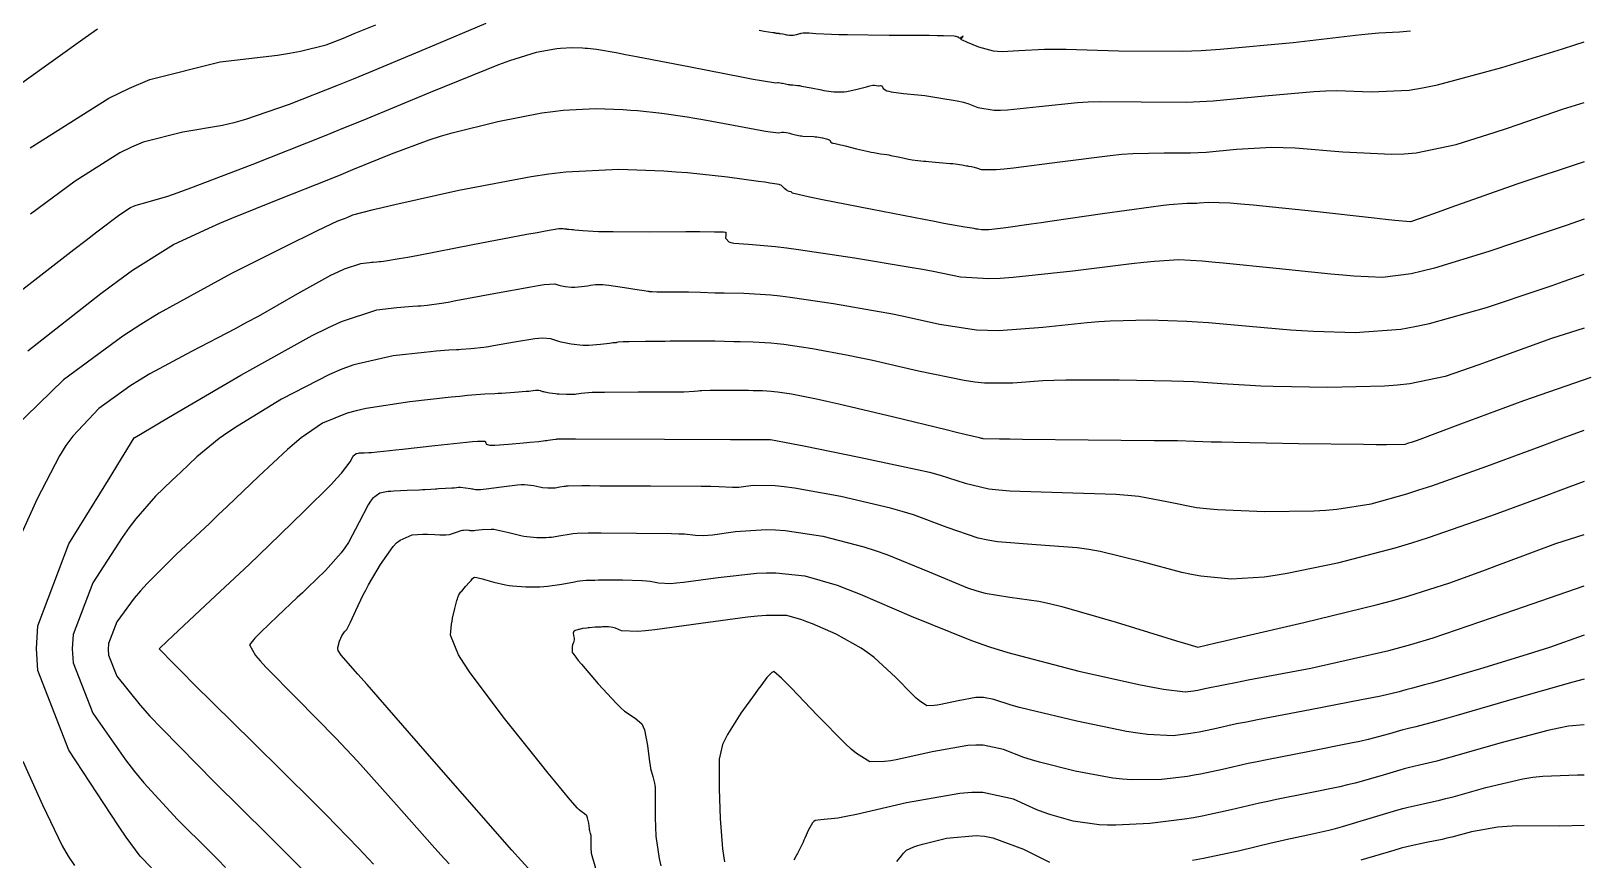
# Model space of a CAD drawing. Header units: metres. Extents: x 837476 to 838477, y 1189012 to 1191014.
# Drawn here: x 838330.3 to 838477.1, y 1190220.2 to 1190298.2 of the extents above; entities that cross this region are included whole.
import ezdxf

# ---------------------------------------------------------------- set-up
doc = ezdxf.new("R2010")
doc.units = ezdxf.units.M
doc.header["$LTSCALE"] = 0.3
doc.layers.add('COTAS 10', color=1, linetype='Continuous')
doc.layers.add('COTAS INT', color=252, linetype='Continuous')

msp = doc.modelspace()

# ---------------------------------------------------------------- linework, layer by layer
at = {"layer": 'COTAS 10'}
for points in [[(838336.56, 1190298.424), (838335.403, 1190297.589), (838329.428, 1190293.339)], [(838476.514, 1190285.943), (838470.172, 1190283.819), (838463.955, 1190281.622), (838462.758, 1190281.199), (838461.787, 1190280.857), (838460.172, 1190280.29), (838458.702, 1190280.411), (838457.823, 1190280.501), (838456.739, 1190280.616), (838451.12, 1190281.239), (838445.355, 1190281.849), (838444.18, 1190281.956), (838443.187, 1190282.036), (838441.12, 1190282.105), (838440.277, 1190282.026), (838440.055, 1190282.013), (838439.839, 1190282.005), (838439.102, 1190282.008), (838437.458, 1190281.876), (838436.671, 1190281.782), (838435.74, 1190281.662), (838431.177, 1190281.024), (838426.434, 1190280.338), (838425.389, 1190280.188), (838424.46, 1190280.057), (838422.075, 1190279.73), (838420.735, 1190279.568), (838420.465, 1190279.541), (838420.238, 1190279.521), (838419.783, 1190279.513), (838419.438, 1190279.579), (838419.281, 1190279.606), (838419.097, 1190279.638), (838418.211, 1190279.783), (838416.226, 1190280.139), (838415.35, 1190280.304), (838414.332, 1190280.497), (838409.475, 1190281.432), (838404.809, 1190282.353), (838403.911, 1190282.538), (838403.184, 1190282.691), (838401.985, 1190282.992), (838401.888, 1190283.076), (838401.856, 1190283.094), (838401.822, 1190283.108), (838401.683, 1190283.139), (838401.523, 1190283.192), (838401.476, 1190283.22), (838401.428, 1190283.255), (838401.245, 1190283.427), (838401.051, 1190283.61), (838400.995, 1190283.651), (838400.939, 1190283.687), (838400.731, 1190283.783), (838399.854, 1190283.931), (838399.375, 1190284.001), (838398.795, 1190284.082), (838395.85, 1190284.479), (838392.085, 1190284.88), (838390.988, 1190284.964), (838389.867, 1190285.036), (838385.62, 1190285.198), (838380.634, 1190284.947), (838379.047, 1190284.758), (838377.37, 1190284.518), (838370.568, 1190283.221), (838364.54, 1190281.871), (838363.352, 1190281.597), (838362.372, 1190281.367), (838360.568, 1190280.898), (838360.081, 1190280.697), (838359.931, 1190280.637), (838359.775, 1190280.574), (838359.158, 1190280.33), (838357.223, 1190279.419), (838356.236, 1190278.936), (838355.054, 1190278.353), (838349.158, 1190275.415), (838342.369, 1190271.697), (838340.626, 1190270.622), (838338.94, 1190269.528), (838333.344, 1190265.415), (838328.64, 1190260.811)], [(838362.538, 1190219.81), (838361.137, 1190221.309), (838359.066, 1190223.466), (838358.075, 1190224.463), (838356.903, 1190225.634), (838351.164, 1190231.309), (838345.606, 1190236.798), (838344.549, 1190237.852), (838343.7, 1190238.703), (838342.373, 1190240.097), (838343.134, 1190240.839), (838343.601, 1190241.279), (838344.179, 1190241.822), (838347.193, 1190244.631), (838350.818, 1190248.028), (838351.781, 1190248.941), (838352.727, 1190249.843), (838355.994, 1190253.002), (838358.58, 1190255.594), (838359.096, 1190256.138), (838359.524, 1190256.607), (838360.349, 1190257.677), (838360.592, 1190258.152), (838360.654, 1190258.247), (838360.713, 1190258.325), (838360.91, 1190258.474), (838361.136, 1190258.511), (838361.213, 1190258.52), (838361.297, 1190258.527), (838361.656, 1190258.545), (838362.091, 1190258.564), (838362.223, 1190258.572), (838362.36, 1190258.581), (838362.898, 1190258.623), (838364.078, 1190258.745), (838364.619, 1190258.805), (838365.255, 1190258.875), (838368.326, 1190259.224), (838371.289, 1190259.543), (838371.856, 1190259.595), (838372.314, 1190259.631), (838373.051, 1190259.633), (838373.078, 1190259.526), (838373.088, 1190259.495), (838373.1, 1190259.462), (838373.149, 1190259.337), (838373.505, 1190259.258), (838373.709, 1190259.255), (838373.959, 1190259.261), (838375.245, 1190259.347), (838376.648, 1190259.473), (838376.971, 1190259.503), (838377.267, 1190259.531), (838378.1, 1190259.614), (838378.696, 1190259.681), (838378.842, 1190259.699), (838378.98, 1190259.717), (838379.411, 1190259.778), (838379.718, 1190259.824), (838379.778, 1190259.833), (838379.828, 1190259.839), (838379.919, 1190259.846), (838379.938, 1190259.841), (838379.948, 1190259.839), (838379.964, 1190259.838), (838379.988, 1190259.838), (838380.003, 1190259.841), (838380.017, 1190259.843), (838380.02, 1190259.844), (838380.022, 1190259.844), (838380.03, 1190259.845), (838381.55, 1190259.84), (838389.926, 1190259.812), (838396.157, 1190259.791), (838397.346, 1190259.787), (838398.303, 1190259.783), (838399.826, 1190259.775), (838399.845, 1190259.774), (838399.854, 1190259.775), (838399.864, 1190259.776), (838399.918, 1190259.784), (838401.234, 1190259.538), (838402.041, 1190259.38), (838403.039, 1190259.182), (838408.244, 1190258.142), (838413.706, 1190256.977), (838414.866, 1190256.7), (838415.874, 1190256.443), (838418.244, 1190255.679), (838420.48, 1190255.16), (838421.404, 1190255.056), (838422.459, 1190254.97), (838427.371, 1190254.806), (838432.417, 1190254.641), (838433.557, 1190254.555), (838434.585, 1190254.451), (838437.371, 1190253.93), (838440.017, 1190253.403), (838440.957, 1190253.296), (838441.987, 1190253.205), (838446.456, 1190253.015), (838451.065, 1190253.076), (838452.184, 1190253.144), (838453.234, 1190253.233), (838456.456, 1190253.737), (838459.814, 1190254.674), (838460.95, 1190255.036), (838462.175, 1190255.443), (838467.344, 1190257.282), (838472.377, 1190259.146), (838473.516, 1190259.568), (838474.546, 1190259.95), (838476.514, 1190260.681)], [(838476.514, 1190237.237), (838475.446, 1190236.947), (838469.928, 1190235.367), (838464.421, 1190233.765), (838463.325, 1190233.453), (838462.414, 1190233.197), (838460.674, 1190232.745), (838459.972, 1190232.592), (838459.716, 1190232.524), (838459.433, 1190232.445), (838458.19, 1190232.07), (838456.171, 1190231.545), (838455.398, 1190231.372), (838454.534, 1190231.188), (838450.643, 1190230.422), (838446.653, 1190229.648), (838445.726, 1190229.459), (838444.877, 1190229.28), (838442.453, 1190228.723), (838440.406, 1190228.281), (838439.794, 1190228.175), (838439.164, 1190228.076), (838436.725, 1190227.776), (838433.916, 1190227.742), (838433.052, 1190227.81), (838432.15, 1190227.912), (838428.583, 1190228.56), (838425.234, 1190229.403), (838424.469, 1190229.627), (838423.776, 1190229.848), (838421.859, 1190230.614), (838419.942, 1190231.03), (838419.249, 1190231.029), (838418.484, 1190230.979), (838415.136, 1190230.38), (838411.915, 1190229.673), (838411.232, 1190229.554), (838410.639, 1190229.468), (838409.251, 1190229.436), (838408.01, 1190230.219), (838407.51, 1190230.647), (838406.943, 1190231.167), (838404.331, 1190233.809), (838401.845, 1190236.413), (838401.357, 1190236.91), (838400.957, 1190237.309), (838400.235, 1190237.939), (838400.042, 1190237.851), (838399.974, 1190237.797), (838399.9, 1190237.731), (838399.582, 1190237.387), (838398.987, 1190236.611), (838398.738, 1190236.272), (838398.453, 1190235.88), (838397.122, 1190234.015), (838395.853, 1190232.004), (838395.607, 1190231.519), (838395.408, 1190231.066), (838395.07, 1190229.69), (838395.064, 1190228.12), (838395.074, 1190227.544), (838395.089, 1190226.907), (838395.183, 1190224.097), (838395.391, 1190221.266), (838395.478, 1190220.616), (838395.577, 1190220.024)]]:
    msp.add_lwpolyline(points, dxfattribs=at)
at = {"layer": 'COTAS INT'}
for points in [[(838330.211, 1190287.234), (838337.618, 1190291.923), (838339.576, 1190292.875), (838341.495, 1190293.678), (838348.094, 1190295.329), (838353.485, 1190295.985), (838354.642, 1190296.16), (838355.653, 1190296.333), (838358.094, 1190296.935), (838359.719, 1190297.582), (838360.215, 1190297.784), (838360.732, 1190297.996), (838362.766, 1190298.84)], [(838373.113, 1190298.947), (838367.843, 1190296.713), (838362.075, 1190294.318), (838360.61, 1190293.719), (838359.203, 1190293.147), (838354.598, 1190291.311), (838350.491, 1190289.904), (838349.397, 1190289.602), (838348.322, 1190289.339), (838344.598, 1190288.707), (838340.849, 1190287.769), (838339.759, 1190287.314), (838338.647, 1190286.772), (838334.44, 1190284.109), (838330.257, 1190280.993)], [(838460.161, 1190298.228), (838459.12, 1190298.141), (838457.167, 1190298.034), (838456.18, 1190297.94), (838454.999, 1190297.817), (838449.12, 1190297.139), (838442.254, 1190296.494), (838440.451, 1190296.392), (838438.69, 1190296.324), (838432.684, 1190296.355), (838427.756, 1190296.508), (838426.675, 1190296.516), (838425.717, 1190296.51), (838423.28, 1190296.367), (838421.71, 1190296.279), (838421.297, 1190296.308), (838420.895, 1190296.36), (838419.524, 1190296.739), (838418.47, 1190297.169), (838418.269, 1190297.253), (838418.106, 1190297.321), (838417.842, 1190297.44), (838417.857, 1190297.483), (838417.87, 1190297.504), (838417.886, 1190297.529), (838417.977, 1190297.651), (838418.037, 1190297.744), (838418.034, 1190297.751), (838418.022, 1190297.75), (838417.911, 1190297.675), (838417.769, 1190297.585), (838417.739, 1190297.574), (838417.712, 1190297.568), (838417.648, 1190297.598), (838417.599, 1190297.656), (838417.581, 1190297.669), (838417.562, 1190297.679), (838417.479, 1190297.705), (838417.381, 1190297.723), (838417.351, 1190297.729), (838417.321, 1190297.736), (838417.206, 1190297.763), (838416.192, 1190297.792), (838415.595, 1190297.8), (838414.862, 1190297.807), (838411.071, 1190297.835), (838407.162, 1190297.872), (838406.354, 1190297.886), (838405.665, 1190297.902), (838404.165, 1190297.974), (838403.546, 1190298.034), (838403.411, 1190298.043), (838403.292, 1190298.049), (838402.997, 1190298.041), (838402.781, 1190298.001), (838402.713, 1190297.987), (838402.641, 1190297.97), (838402.351, 1190297.898), (838402.061, 1190297.837), (838401.99, 1190297.827), (838401.922, 1190297.821), (838401.711, 1190297.823), (838401.502, 1190297.854), (838401.436, 1190297.866), (838401.367, 1190297.878), (838401.086, 1190297.933), (838400.825, 1190297.984), (838400.768, 1190297.994), (838400.717, 1190298.002), (838400.589, 1190298.015), (838400.505, 1190298.02), (838400.483, 1190298.022), (838400.461, 1190298.025), (838400.387, 1190298.04), (838400.321, 1190298.057), (838400.305, 1190298.061), (838400.289, 1190298.064), (838400.239, 1190298.075), (838400.194, 1190298.08), (838400.181, 1190298.08), (838400.168, 1190298.079), (838400.119, 1190298.073), (838399.322, 1190298.214), (838398.837, 1190298.306)], [(838328.668, 1190273.279), (838334.332, 1190277.663), (838335.502, 1190278.566), (838336.5, 1190279.334), (838338.668, 1190280.984), (838339.676, 1190281.622), (838339.942, 1190281.752), (838340.203, 1190281.861), (838341.101, 1190282.086), (838343.16, 1190282.694), (838344.152, 1190283.044), (838345.328, 1190283.474), (838351.101, 1190285.687), (838357.916, 1190288.388), (838359.749, 1190289.126), (838361.558, 1190289.861), (838367.894, 1190292.479), (838373.188, 1190294.634), (838374.341, 1190295.077), (838375.357, 1190295.453), (838377.894, 1190296.253), (838379.413, 1190296.543), (838379.787, 1190296.596), (838380.142, 1190296.639), (838381.255, 1190296.695), (838382.203, 1190296.658), (838382.454, 1190296.642), (838382.699, 1190296.624), (838383.539, 1190296.534), (838385.385, 1190296.213), (838386.264, 1190296.049), (838387.302, 1190295.851), (838392.379, 1190294.864), (838397.332, 1190293.905), (838398.292, 1190293.725), (838399.073, 1190293.582), (838400.409, 1190293.374), (838400.576, 1190293.395), (838400.621, 1190293.397), (838400.666, 1190293.396), (838400.823, 1190293.379), (838400.994, 1190293.343), (838401.048, 1190293.331), (838401.332, 1190293.26), (838401.587, 1190293.209), (838401.661, 1190293.198), (838401.737, 1190293.19), (838402.024, 1190293.174), (838402.467, 1190293.129), (838402.641, 1190293.101), (838402.838, 1190293.068), (838403.736, 1190292.893), (838404.7, 1190292.703), (838404.939, 1190292.66), (838405.166, 1190292.621), (838405.885, 1190292.514), (838406.611, 1190292.505), (838406.843, 1190292.527), (838407.088, 1190292.561), (838408.084, 1190292.773), (838408.965, 1190293.002), (838409.138, 1190293.047), (838409.279, 1190293.083), (838409.534, 1190293.145), (838409.618, 1190293.144), (838409.652, 1190293.14), (838409.692, 1190293.136), (838409.874, 1190293.107), (838410.065, 1190293.085), (838410.109, 1190293.084), (838410.15, 1190293.086), (838410.266, 1190293.112), (838410.36, 1190293.096), (838410.387, 1190293.071), (838410.414, 1190293.038), (838410.512, 1190292.844), (838410.868, 1190292.619), (838411.057, 1190292.567), (838411.285, 1190292.518), (838412.434, 1190292.375), (838413.77, 1190292.244), (838414.115, 1190292.203), (838414.45, 1190292.16), (838415.569, 1190291.985), (838416.504, 1190291.823), (838416.722, 1190291.786), (838416.923, 1190291.754), (838417.5, 1190291.67), (838418.077, 1190291.539), (838418.278, 1190291.478), (838418.497, 1190291.405), (838419.435, 1190291.05), (838420.962, 1190290.806), (838421.552, 1190290.803), (838422.215, 1190290.828), (838425.213, 1190291.151), (838428.799, 1190291.523), (838429.832, 1190291.579), (838430.883, 1190291.615), (838434.823, 1190291.572), (838439.073, 1190291.551), (838440.319, 1190291.599), (838441.595, 1190291.671), (838446.453, 1190292.127), (838451.062, 1190292.557), (838452.18, 1190292.612), (838453.23, 1190292.639), (838456.453, 1190292.507), (838460.03, 1190292.669), (838461.302, 1190292.882), (838462.697, 1190293.168), (838468.755, 1190294.809), (838474.461, 1190296.578), (838475.633, 1190296.945), (838476.514, 1190297.223)], [(838330, 1190268.136), (838336.869, 1190273.546), (838338.431, 1190274.704), (838339.845, 1190275.715), (838343.723, 1190278.136), (838347.03, 1190279.687), (838348.084, 1190280.148), (838349.198, 1190280.624), (838353.723, 1190282.457), (838358.325, 1190284.277), (838359.488, 1190284.744), (838360.604, 1190285.195), (838364.231, 1190286.688), (838367.78, 1190288.001), (838368.846, 1190288.337), (838369.948, 1190288.662), (838374.231, 1190289.737), (838378.391, 1190290.53), (838379.417, 1190290.677), (838380.388, 1190290.793), (838383.438, 1190290.946), (838386.035, 1190290.847), (838386.721, 1190290.803), (838387.392, 1190290.752), (838389.695, 1190290.507), (838392.07, 1190290.154), (838392.786, 1190290.036), (838393.528, 1190289.907), (838396.42, 1190289.367), (838398.937, 1190288.895), (838399.442, 1190288.81), (838399.865, 1190288.745), (838400.699, 1190288.674), (838400.985, 1190288.711), (838401.062, 1190288.714), (838401.138, 1190288.713), (838401.406, 1190288.684), (838401.699, 1190288.622), (838401.791, 1190288.601), (838401.888, 1190288.578), (838402.276, 1190288.481), (838402.712, 1190288.392), (838402.839, 1190288.375), (838402.969, 1190288.36), (838403.977, 1190288.305), (838404.124, 1190288.29), (838404.272, 1190288.271), (838404.821, 1190288.177), (838405.271, 1190288.068), (838405.358, 1190288.04), (838405.428, 1190288.013), (838405.543, 1190287.924), (838405.555, 1190287.851), (838405.56, 1190287.833), (838405.566, 1190287.817), (838405.595, 1190287.768), (838405.68, 1190287.724), (838405.722, 1190287.711), (838405.771, 1190287.697), (838406.015, 1190287.643), (838406.502, 1190287.535), (838406.705, 1190287.487), (838406.938, 1190287.432), (838408.023, 1190287.166), (838409.146, 1190286.902), (838409.403, 1190286.847), (838409.637, 1190286.799), (838410.283, 1190286.695), (838410.858, 1190286.612), (838411.046, 1190286.579), (838411.247, 1190286.541), (838412.077, 1190286.365), (838412.894, 1190286.191), (838413.085, 1190286.155), (838413.262, 1190286.123), (838413.778, 1190286.052), (838414.342, 1190286.003), (838414.55, 1190285.985), (838414.78, 1190285.965), (838415.797, 1190285.88), (838416.829, 1190285.785), (838417.069, 1190285.76), (838417.288, 1190285.734), (838417.914, 1190285.644), (838418.354, 1190285.567), (838418.457, 1190285.55), (838418.551, 1190285.535), (838418.823, 1190285.495), (838419.095, 1190285.434), (838419.189, 1190285.405), (838419.292, 1190285.371), (838419.734, 1190285.203), (838421.172, 1190285.193), (838421.904, 1190285.258), (838422.779, 1190285.352), (838427.146, 1190285.934), (838431.881, 1190286.536), (838432.989, 1190286.642), (838434.01, 1190286.722), (838436.962, 1190286.79), (838439.456, 1190286.778), (838440.187, 1190286.806), (838440.936, 1190286.848), (838443.787, 1190287.116), (838447.124, 1190287.297), (838448.18, 1190287.284), (838449.293, 1190287.244), (838453.787, 1190286.873), (838458.384, 1190286.643), (838459.563, 1190286.692), (838460.7, 1190286.789), (838464.464, 1190287.55), (838468.124, 1190288.717), (838469.195, 1190289.072), (838470.292, 1190289.441), (838474.464, 1190290.885), (838476.514, 1190291.51)], [(838476.514, 1190280.524), (838474.819, 1190279.94), (838473.794, 1190279.593), (838472.65, 1190279.209), (838467.529, 1190277.5), (838462.409, 1190275.93), (838461.265, 1190275.633), (838460.241, 1190275.395), (838457.532, 1190275.032), (838454.823, 1190275.177), (838453.798, 1190275.26), (838452.654, 1190275.361), (838447.532, 1190275.88), (838442.537, 1190276.396), (838441.474, 1190276.495), (838440.549, 1190276.576), (838438.364, 1190276.711), (838436.051, 1190276.555), (838435.046, 1190276.452), (838433.883, 1190276.323), (838428.364, 1190275.64), (838422.76, 1190275.036), (838421.543, 1190274.957), (838420.47, 1190274.915), (838417.806, 1190275.082), (838415.228, 1190275.609), (838414.209, 1190275.793), (838413.059, 1190275.995), (838407.806, 1190276.866), (838402.557, 1190277.659), (838401.408, 1190277.812), (838400.393, 1190277.936), (838397.828, 1190278.144), (838396.467, 1190278.243), (838396.211, 1190278.298), (838396.007, 1190278.366), (838395.704, 1190278.713), (838395.734, 1190279.06), (838395.74, 1190279.127), (838395.743, 1190279.183), (838395.747, 1190279.281), (838395.74, 1190279.294), (838395.737, 1190279.295), (838395.734, 1190279.297), (838395.723, 1190279.295), (838395.709, 1190279.288), (838395.707, 1190279.288), (838395.702, 1190279.286), (838395.692, 1190279.287), (838395.687, 1190279.287), (838395.681, 1190279.288), (838395.652, 1190279.292), (838395.477, 1190279.299), (838395.379, 1190279.301), (838395.259, 1190279.304), (838394.65, 1190279.316), (838393.255, 1190279.326), (838392.641, 1190279.327), (838391.927, 1190279.327), (838388.526, 1190279.321), (838385.098, 1190279.33), (838384.368, 1190279.34), (838383.732, 1190279.352), (838382.23, 1190279.423), (838381.492, 1190279.499), (838381.339, 1190279.515), (838381.209, 1190279.528), (838380.924, 1190279.558), (838380.796, 1190279.572), (838380.765, 1190279.574), (838380.736, 1190279.577), (838380.646, 1190279.584), (838380.561, 1190279.592), (838380.535, 1190279.595), (838380.508, 1190279.599), (838380.403, 1190279.615), (838380.308, 1190279.629), (838380.287, 1190279.631), (838380.269, 1190279.633), (838380.225, 1190279.633), (838380.195, 1190279.628), (838380.186, 1190279.626), (838380.176, 1190279.625), (838380.138, 1190279.619), (838380.098, 1190279.616), (838380.076, 1190279.616), (838380.039, 1190279.62), (838380.007, 1190279.627), (838379.999, 1190279.629), (838379.993, 1190279.63), (838379.974, 1190279.637), (838378.728, 1190279.406), (838377.947, 1190279.257), (838376.977, 1190279.073), (838371.901, 1190278.102), (838366.771, 1190277.125), (838365.767, 1190276.937), (838364.944, 1190276.785), (838363.475, 1190276.531), (838363.204, 1190276.513), (838363.135, 1190276.509), (838363.07, 1190276.505), (838362.858, 1190276.495), (838362.503, 1190276.467), (838362.347, 1190276.451), (838362.166, 1190276.433), (838361.306, 1190276.338), (838359.777, 1190275.83), (838359.175, 1190275.552), (838358.496, 1190275.213), (838355.395, 1190273.49), (838351.668, 1190271.375), (838350.593, 1190270.79), (838349.499, 1190270.204), (838345.395, 1190268.089), (838341.489, 1190265.975), (838340.521, 1190265.39), (838339.602, 1190264.805), (838336.689, 1190262.694), (838334.221, 1190260.107), (838333.582, 1190259.222), (838332.962, 1190258.264), (838330.883, 1190254.194), (838328.915, 1190249.894)], [(838341.624, 1190219.465), (838340.563, 1190220.556), (838339.268, 1190222.354), (838338.608, 1190223.333), (838337.816, 1190224.522), (838333.867, 1190230.556), (838330.945, 1190238.032), (838330.8, 1190240.13), (838330.945, 1190242.24), (838333.867, 1190249.963), (838337.733, 1190256.241), (838338.472, 1190257.441), (838339.067, 1190258.406), (838340.02, 1190259.945), (838340.039, 1190259.964), (838340.044, 1190259.968), (838340.058, 1190259.982), (838341.597, 1190260.889), (838342.563, 1190261.455), (838343.762, 1190262.159), (838350.038, 1190265.84), (838356.75, 1190269.568), (838358.223, 1190270.301), (838359.528, 1190270.904), (838362.852, 1190272.004), (838364.73, 1190272.211), (838365.125, 1190272.252), (838365.465, 1190272.286), (838366.24, 1190272.348), (838366.703, 1190272.37), (838366.846, 1190272.378), (838366.995, 1190272.387), (838367.587, 1190272.426), (838368.935, 1190272.624), (838369.561, 1190272.732), (838370.296, 1190272.863), (838373.862, 1190273.532), (838377.347, 1190274.172), (838378.03, 1190274.285), (838378.592, 1190274.371), (838379.605, 1190274.45), (838379.89, 1190274.349), (838379.992, 1190274.321), (838380.105, 1190274.294), (838380.596, 1190274.195), (838381.166, 1190274.133), (838381.329, 1190274.129), (838381.493, 1190274.13), (838382.104, 1190274.181), (838382.689, 1190274.266), (838382.837, 1190274.288), (838382.978, 1190274.31), (838383.441, 1190274.385), (838384.115, 1190274.387), (838384.391, 1190274.362), (838384.705, 1190274.328), (838386.161, 1190274.113), (838387.539, 1190273.883), (838387.804, 1190273.84), (838388.018, 1190273.804), (838388.371, 1190273.747), (838388.391, 1190273.746), (838388.395, 1190273.745), (838388.399, 1190273.745), (838388.406, 1190273.744), (838388.463, 1190273.739), (838388.498, 1190273.736), (838388.541, 1190273.733), (838388.764, 1190273.716), (838389.196, 1190273.701), (838389.37, 1190273.698), (838389.568, 1190273.696), (838390.481, 1190273.696), (838391.568, 1190273.691), (838391.875, 1190273.686), (838392.186, 1190273.68), (838393.331, 1190273.646), (838394.665, 1190273.607), (838395.094, 1190273.597), (838395.549, 1190273.588), (838397.409, 1190273.561), (838399.935, 1190273.399), (838400.81, 1190273.305), (838401.761, 1190273.19), (838405.83, 1190272.596), (838410.141, 1190271.852), (838411.245, 1190271.642), (838412.31, 1190271.43), (838415.83, 1190270.652), (838419.306, 1190270.128), (838420.343, 1190270.076), (838421.413, 1190270.066), (838425.543, 1190270.365), (838429.718, 1190270.812), (838430.815, 1190270.895), (838431.886, 1190270.959), (838435.543, 1190271.042), (838439.111, 1190270.931), (838440.126, 1190270.874), (838441.153, 1190270.805), (838444.961, 1190270.46), (838448.859, 1190270.112), (838449.942, 1190270.041), (838451.027, 1190269.981), (838454.961, 1190269.857), (838459.259, 1190270.189), (838460.573, 1190270.416), (838461.941, 1190270.703), (838467.329, 1190272.225), (838472.355, 1190273.911), (838473.494, 1190274.299), (838474.524, 1190274.654), (838476.514, 1190275.364)], [(838476.514, 1190270.27), (838473.431, 1190269.311), (838468.767, 1190267.594), (838467.646, 1190267.189), (838466.599, 1190266.815), (838463.431, 1190265.722), (838460.103, 1190265.02), (838458.955, 1190264.893), (838457.709, 1190264.795), (838452.391, 1190264.682), (838447.232, 1190264.785), (838446.086, 1190264.821), (838445.063, 1190264.862), (838442.391, 1190265.04), (838439.769, 1190265.214), (838438.778, 1190265.253), (838437.672, 1190265.286), (838432.722, 1190265.372), (838427.721, 1190265.363), (838426.583, 1190265.338), (838425.553, 1190265.302), (838422.722, 1190265.09), (838420.065, 1190265.095), (838419.144, 1190265.196), (838418.142, 1190265.34), (838413.854, 1190266.222), (838409.392, 1190267.252), (838408.281, 1190267.491), (838407.223, 1190267.709), (838403.854, 1190268.326), (838401.164, 1190268.719), (838400.535, 1190268.795), (838399.957, 1190268.857), (838398.287, 1190268.964), (838397.058, 1190268.982), (838396.757, 1190268.988), (838396.473, 1190268.994), (838395.592, 1190269.02), (838394.663, 1190269.042), (838394.349, 1190269.046), (838394.012, 1190269.048), (838392.588, 1190269.048), (838390.946, 1190269.038), (838390.47, 1190269.035), (838389.985, 1190269.03), (838388.158, 1190269.011), (838386.612, 1190268.986), (838386.303, 1190268.978), (838386.047, 1190268.97), (838385.557, 1190268.937), (838385.428, 1190268.91), (838385.4, 1190268.905), (838385.375, 1190268.902), (838385.314, 1190268.901), (838385.072, 1190268.878), (838384.934, 1190268.86), (838384.765, 1190268.838), (838383.896, 1190268.719), (838382.825, 1190268.635), (838382.527, 1190268.635), (838382.23, 1190268.646), (838381.152, 1190268.77), (838380.202, 1190268.961), (838379.985, 1190269.014), (838379.787, 1190269.068), (838379.237, 1190269.263), (838378.457, 1190269.336), (838378.114, 1190269.313), (838377.716, 1190269.271), (838375.823, 1190268.962), (838373.821, 1190268.602), (838373.355, 1190268.527), (838372.927, 1190268.463), (838371.7, 1190268.321), (838370.786, 1190268.26), (838370.556, 1190268.246), (838370.336, 1190268.234), (838369.623, 1190268.2), (838368.427, 1190268.104), (838367.902, 1190268.052), (838367.294, 1190267.989), (838364.397, 1190267.67), (838360.69, 1190266.805), (838359.57, 1190266.399), (838358.41, 1190265.92), (838353.885, 1190263.585), (838349.745, 1190261.046), (838348.829, 1190260.438), (838348.012, 1190259.871), (838345.893, 1190258.166), (838344.403, 1190256.724), (838343.983, 1190256.324), (838343.56, 1190255.922), (838342.008, 1190254.466), (838340.149, 1190252.325), (838339.532, 1190251.492), (838338.872, 1190250.554), (838336.122, 1190246.3), (838334.274, 1190241.417), (838334.183, 1190240.082), (838334.274, 1190238.755), (838336.122, 1190234.028), (838339.191, 1190229.649), (838340.052, 1190228.542), (838340.917, 1190227.48), (838344.085, 1190224.028), (838347.099, 1190221.026), (838347.869, 1190220.25), (838348.611, 1190219.496)], [(838477.138, 1190265.62), (838470.787, 1190263.435), (838464.864, 1190261.227), (838462.695, 1190260.419), (838460.787, 1190259.709), (838460.233, 1190259.512), (838460.102, 1190259.468), (838459.98, 1190259.429), (838459.62, 1190259.329), (838457.906, 1190259.297), (838456.93, 1190259.301), (838455.738, 1190259.311), (838449.62, 1190259.395), (838443.535, 1190259.501), (838442.362, 1190259.524), (838441.411, 1190259.546), (838439.828, 1190259.603), (838438.213, 1190259.649), (838437.242, 1190259.664), (838436.044, 1190259.679), (838429.828, 1190259.741), (838423.629, 1190259.799), (838422.442, 1190259.812), (838421.485, 1190259.824), (838419.941, 1190259.854), (838419.858, 1190259.88), (838419.822, 1190259.889), (838419.781, 1190259.899), (838419.585, 1190259.941), (838418.208, 1190260.266), (838417.422, 1190260.455), (838416.459, 1190260.686), (838411.522, 1190261.877), (838406.342, 1190263.106), (838405.227, 1190263.361), (838404.251, 1190263.579), (838401.877, 1190264.056), (838400.567, 1190264.248), (838400.261, 1190264.285), (838399.979, 1190264.315), (838399.166, 1190264.367), (838398.567, 1190264.376), (838398.42, 1190264.379), (838398.282, 1190264.382), (838397.852, 1190264.395), (838397.4, 1190264.405), (838397.247, 1190264.407), (838397.083, 1190264.408), (838396.389, 1190264.408), (838395.589, 1190264.403), (838395.357, 1190264.401), (838395.121, 1190264.399), (838394.231, 1190264.39), (838393.439, 1190264.369), (838393.265, 1190264.359), (838393.111, 1190264.348), (838392.716, 1190264.296), (838391.746, 1190264.248), (838391.229, 1190264.24), (838390.604, 1190264.234), (838387.451, 1190264.232), (838384.281, 1190264.223), (838383.646, 1190264.213), (838383.116, 1190264.2), (838382.078, 1190264.125), (838381.652, 1190264.051), (838381.509, 1190264.039), (838381.354, 1190264.03), (838380.701, 1190264.026), (838380.015, 1190264.058), (838379.839, 1190264.071), (838379.669, 1190264.087), (838379.109, 1190264.161), (838378.662, 1190264.244), (838378.564, 1190264.266), (838378.477, 1190264.288), (838378.257, 1190264.36), (838378.095, 1190264.407), (838378.045, 1190264.412), (838377.993, 1190264.414), (838377.784, 1190264.393), (838377.346, 1190264.34), (838377.149, 1190264.321), (838376.919, 1190264.301), (838375.812, 1190264.216), (838374.578, 1190264.133), (838374.267, 1190264.115), (838373.969, 1190264.098), (838373.005, 1190264.053), (838371.389, 1190263.923), (838370.68, 1190263.853), (838369.857, 1190263.768), (838365.943, 1190263.336), (838361.852, 1190262.707), (838360.918, 1190262.497), (838360.071, 1190262.272), (838357.731, 1190261.33), (838355.729, 1190259.933), (838355.095, 1190259.42), (838354.427, 1190258.853), (838351.727, 1190256.349), (838348.762, 1190253.481), (838347.927, 1190252.683), (838347.086, 1190251.884), (838343.996, 1190248.987), (838341.23, 1190246.244), (838340.593, 1190245.543), (838340.012, 1190244.868), (838338.377, 1190242.637), (838337.603, 1190240.593), (838337.565, 1190240.034), (838337.603, 1190239.479), (838338.377, 1190237.5), (838340.565, 1190234.775), (838341.496, 1190233.75), (838342.567, 1190232.607), (838347.606, 1190227.5), (838352.575, 1190222.588), (838353.602, 1190221.568), (838354.477, 1190220.696), (838356.379, 1190218.774)], [(838476.514, 1190255.829), (838475.081, 1190255.295), (838474.061, 1190254.916), (838472.913, 1190254.49), (838467.707, 1190252.561), (838461.824, 1190250.525), (838460.25, 1190250.031), (838458.698, 1190249.567), (838453.291, 1190248.146), (838448.561, 1190247.169), (838447.437, 1190246.986), (838446.393, 1190246.842), (838443.291, 1190246.635), (838440.438, 1190246.909), (838439.551, 1190247.067), (838438.622, 1190247.261), (838434.914, 1190248.258), (838430.957, 1190249.253), (838429.871, 1190249.446), (838428.789, 1190249.603), (838424.914, 1190249.871), (838421.29, 1190250.141), (838420.365, 1190250.3), (838419.476, 1190250.496), (838416.548, 1190251.505), (838413.37, 1190252.708), (838412.322, 1190253.026), (838411.201, 1190253.338), (838406.548, 1190254.409), (838402.159, 1190255.196), (838401.205, 1190255.328), (838400.365, 1190255.422), (838398.273, 1190255.455), (838397.154, 1190255.301), (838396.927, 1190255.278), (838396.736, 1190255.263), (838396.343, 1190255.28), (838395.059, 1190255.342), (838394.307, 1190255.355), (838393.382, 1190255.367), (838388.607, 1190255.397), (838383.832, 1190255.411), (838382.908, 1190255.413), (838382.156, 1190255.414), (838380.877, 1190255.411), (838380.663, 1190255.387), (838380.582, 1190255.375), (838380.493, 1190255.361), (838380.093, 1190255.289), (838379.636, 1190255.222), (838379.511, 1190255.211), (838379.386, 1190255.202), (838378.937, 1190255.197), (838378.46, 1190255.243), (838378.316, 1190255.267), (838378.168, 1190255.296), (838377.591, 1190255.441), (838376.76, 1190255.53), (838376.452, 1190255.524), (838376.109, 1190255.504), (838374.589, 1190255.318), (838373.152, 1190255.109), (838372.862, 1190255.075), (838372.619, 1190255.05), (838372.132, 1190255.043), (838371.877, 1190255.104), (838371.78, 1190255.122), (838371.672, 1190255.139), (838371.187, 1190255.207), (838370.719, 1190255.256), (838370.621, 1190255.262), (838370.537, 1190255.265), (838370.35, 1190255.248), (838370.132, 1190255.213), (838370.029, 1190255.203), (838369.908, 1190255.194), (838369.313, 1190255.164), (838368.665, 1190255.135), (838368.51, 1190255.126), (838368.365, 1190255.118), (838367.929, 1190255.087), (838367.363, 1190255.053), (838367.136, 1190255.043), (838366.879, 1190255.033), (838365.695, 1190254.995), (838364.461, 1190254.933), (838364.172, 1190254.909), (838363.905, 1190254.881), (838363.131, 1190254.752), (838362.454, 1190254.24), (838362.248, 1190253.971), (838362.035, 1190253.646), (838361.2, 1190252.012), (838360.171, 1190250.099), (838359.836, 1190249.598), (838359.479, 1190249.11), (838358.007, 1190247.45), (838356.333, 1190245.832), (838355.849, 1190245.37), (838355.356, 1190244.902), (838353.499, 1190243.162), (838351.927, 1190241.663), (838351.613, 1190241.347), (838351.352, 1190241.074), (838350.849, 1190240.445), (838351.437, 1190239.459), (838351.865, 1190238.961), (838352.407, 1190238.365), (838355.322, 1190235.399), (838358.987, 1190231.673), (838360.003, 1190230.598), (838361.019, 1190229.505), (838364.689, 1190225.399), (838368.053, 1190221.595), (838368.875, 1190220.691), (838369.65, 1190219.853)], [(838377.369, 1190219.128), (838375.547, 1190221.132), (838374.644, 1190222.154), (838373.568, 1190223.379), (838368.242, 1190229.489), (838362.971, 1190235.543), (838361.93, 1190236.733), (838361.071, 1190237.712), (838359.48, 1190239.489), (838359.209, 1190239.932), (838359.181, 1190240.07), (838359.175, 1190240.215), (838359.324, 1190240.793), (838359.571, 1190241.308), (838359.626, 1190241.414), (838359.676, 1190241.504), (838359.805, 1190241.693), (838359.893, 1190241.776), (838359.917, 1190241.799), (838359.94, 1190241.821), (838360.019, 1190241.898), (838360.196, 1190242.217), (838360.28, 1190242.391), (838360.38, 1190242.603), (838360.867, 1190243.681), (838361.579, 1190245.151), (838361.821, 1190245.611), (838362.082, 1190246.094), (838363.184, 1190248.028), (838364.389, 1190249.721), (838364.714, 1190250.052), (838365.036, 1190250.324), (838366.17, 1190250.805), (838367.171, 1190250.869), (838367.41, 1190250.877), (838367.632, 1190250.881), (838368.296, 1190250.861), (838368.797, 1190250.825), (838368.916, 1190250.819), (838369.027, 1190250.815), (838369.36, 1190250.815), (838369.681, 1190250.861), (838369.785, 1190250.887), (838369.896, 1190250.918), (838370.351, 1190251.075), (838370.799, 1190251.224), (838370.905, 1190251.25), (838371.004, 1190251.269), (838371.296, 1190251.282), (838371.507, 1190251.253), (838371.553, 1190251.245), (838371.595, 1190251.238), (838371.706, 1190251.211), (838371.917, 1190251.214), (838372.022, 1190251.225), (838372.148, 1190251.24), (838372.771, 1190251.331), (838373.612, 1190251.358), (838373.876, 1190251.333), (838374.153, 1190251.294), (838375.263, 1190251.037), (838376.397, 1190250.751), (838376.689, 1190250.694), (838376.971, 1190250.647), (838377.91, 1190250.556), (838378.792, 1190250.566), (838379.038, 1190250.583), (838379.285, 1190250.606), (838380.183, 1190250.737), (838380.969, 1190250.878), (838381.145, 1190250.906), (838381.303, 1190250.93), (838381.724, 1190250.977), (838382.762, 1190250.988), (838383.309, 1190250.989), (838383.968, 1190250.989), (838387.287, 1190250.982), (838390.607, 1190250.943), (838391.267, 1190250.924), (838391.815, 1190250.9), (838392.859, 1190250.784), (838393.627, 1190250.751), (838394, 1190250.78), (838394.444, 1190250.825), (838396.628, 1190251.127), (838399.496, 1190251.307), (838400.37, 1190251.276), (838401.279, 1190251.209), (838404.852, 1190250.676), (838408.697, 1190249.7), (838409.777, 1190249.353), (838410.865, 1190248.974), (838414.852, 1190247.33), (838418.471, 1190245.832), (838419.327, 1190245.545), (838420.12, 1190245.313), (838422.457, 1190244.935), (838425.161, 1190244.565), (838426.186, 1190244.337), (838427.33, 1190244.055), (838432.457, 1190242.586), (838437.227, 1190241.119), (838438.146, 1190240.839), (838438.89, 1190240.613), (838440.127, 1190240.255), (838441.72, 1190240.607), (838442.69, 1190240.829), (838443.889, 1190241.105), (838450.127, 1190242.554), (838456.936, 1190244.221), (838458.495, 1190244.636), (838459.913, 1190245.03), (838463.854, 1190246.281), (838467.223, 1190247.532), (838468.28, 1190247.926), (838469.392, 1190248.341), (838473.854, 1190250.01), (838476.514, 1190250.834)], [(838383.468, 1190219.397), (838383.061, 1190220.826), (838383.042, 1190221.41), (838383.04, 1190221.549), (838383.038, 1190221.678), (838383.042, 1190222.065), (838383.036, 1190222.36), (838383.029, 1190222.431), (838383.019, 1190222.498), (838382.963, 1190222.701), (838382.894, 1190222.957), (838382.875, 1190223.057), (838382.857, 1190223.17), (838382.796, 1190223.682), (838382.699, 1190224.177), (838382.659, 1190224.279), (838382.614, 1190224.366), (838382.401, 1190224.553), (838382.041, 1190224.807), (838381.902, 1190224.937), (838381.746, 1190225.091), (838381.041, 1190225.864), (838379.597, 1190227.611), (838378.976, 1190228.38), (838378.257, 1190229.274), (838374.861, 1190233.531), (838371.636, 1190237.816), (838371.026, 1190238.726), (838370.539, 1190239.517), (838369.799, 1190241.374), (838369.895, 1190242.414), (838369.935, 1190242.689), (838369.98, 1190242.959), (838370.188, 1190243.888), (838370.395, 1190244.629), (838370.44, 1190244.78), (838370.479, 1190244.907), (838370.572, 1190245.173), (838370.703, 1190245.36), (838370.767, 1190245.437), (838370.842, 1190245.526), (838371.209, 1190245.943), (838371.58, 1190246.359), (838371.658, 1190246.448), (838371.724, 1190246.526), (838371.873, 1190246.713), (838371.977, 1190246.796), (838372.016, 1190246.808), (838372.059, 1190246.816), (838372.25, 1190246.804), (838372.632, 1190246.711), (838372.795, 1190246.666), (838372.984, 1190246.614), (838373.872, 1190246.36), (838374.973, 1190246.105), (838375.296, 1190246.053), (838375.626, 1190246.009), (838376.883, 1190245.915), (838378.198, 1190245.931), (838378.565, 1190245.955), (838378.933, 1190245.989), (838380.273, 1190246.186), (838381.445, 1190246.396), (838381.708, 1190246.438), (838381.944, 1190246.473), (838382.572, 1190246.543), (838383.368, 1190246.562), (838383.71, 1190246.565), (838384.104, 1190246.567), (838385.967, 1190246.566), (838387.832, 1190246.519), (838388.228, 1190246.492), (838388.571, 1190246.459), (838389.376, 1190246.289), (838390.518, 1190246.239), (838391.074, 1190246.282), (838391.734, 1190246.35), (838394.984, 1190246.799), (838398.627, 1190247.191), (838399.535, 1190247.224), (838400.399, 1190247.223), (838403.155, 1190246.943), (838406.192, 1190246.061), (838407.233, 1190245.68), (838408.36, 1190245.239), (838413.155, 1190243.155), (838418.837, 1190240.856), (838420.523, 1190240.28), (838422.259, 1190239.731), (838428.938, 1190237.965), (838434.73, 1190236.7), (838435.907, 1190236.465), (838436.898, 1190236.281), (838438.938, 1190236.036), (838439.729, 1190236.133), (838439.933, 1190236.165), (838440.132, 1190236.199), (838440.795, 1190236.343), (838442.708, 1190236.735), (838443.693, 1190236.926), (838444.876, 1190237.153), (838450.795, 1190238.272), (838458.126, 1190239.935), (838460.199, 1190240.505), (838462.29, 1190241.122), (838470, 1190243.747), (838476.514, 1190246.006)], [(838476.514, 1190241.366), (838476.431, 1190241.337), (838473.249, 1190240.221), (838472.231, 1190239.887), (838471.153, 1190239.543), (838466.768, 1190238.212), (838462.878, 1190237.079), (838462.113, 1190236.859), (838461.484, 1190236.68), (838460.337, 1190236.373), (838459.986, 1190236.296), (838459.858, 1190236.262), (838459.717, 1190236.223), (838459.095, 1190236.035), (838457.38, 1190235.64), (838456.549, 1190235.47), (838455.563, 1190235.274), (838450.719, 1190234.347), (838445.765, 1190233.401), (838444.71, 1190233.192), (838443.792, 1190233.007), (838441.624, 1190232.533), (838440.269, 1190232.24), (838439.864, 1190232.17), (838439.446, 1190232.104), (838437.831, 1190231.906), (838435.407, 1190232.012), (838434.479, 1190232.138), (838433.44, 1190232.306), (838428.761, 1190233.262), (838424.271, 1190234.325), (838423.352, 1190234.559), (838422.573, 1190234.768), (838420.929, 1190235.307), (838419.971, 1190235.515), (838419.624, 1190235.515), (838419.242, 1190235.489), (838417.568, 1190235.19), (838415.958, 1190234.836), (838415.616, 1190234.777), (838415.32, 1190234.734), (838414.625, 1190234.718), (838413.931, 1190235.188), (838413.634, 1190235.452), (838413.292, 1190235.774), (838411.681, 1190237.418), (838409.663, 1190239.268), (838409.065, 1190239.719), (838408.449, 1190240.144), (838406.083, 1190241.459), (838403.866, 1190242.423), (838403.344, 1190242.626), (838402.863, 1190242.802), (838401.459, 1190243.21), (838399.519, 1190243.236), (838398.699, 1190243.172), (838397.758, 1190243.076), (838393.339, 1190242.47), (838389.023, 1190241.874), (838388.147, 1190241.785), (838387.409, 1190241.728), (838385.893, 1190241.793), (838385.327, 1190242.018), (838385.189, 1190242.061), (838385.057, 1190242.095), (838384.647, 1190242.151), (838384.24, 1190242.145), (838384.11, 1190242.141), (838383.974, 1190242.136), (838383.419, 1190242.11), (838382.869, 1190242.07), (838382.735, 1190242.057), (838382.609, 1190242.043), (838382.22, 1190241.985), (838381.909, 1190241.918), (838381.832, 1190241.898), (838381.759, 1190241.878), (838381.528, 1190241.8), (838381.381, 1190241.681), (838381.36, 1190241.635), (838381.348, 1190241.583), (838381.38, 1190241.348), (838381.431, 1190241.08), (838381.432, 1190241.007), (838381.426, 1190240.935), (838381.357, 1190240.679), (838381.273, 1190240.453), (838381.259, 1190240.399), (838381.248, 1190240.349), (838381.239, 1190240.201), (838381.25, 1190240.091), (838381.252, 1190240.065), (838381.253, 1190240.041), (838381.252, 1190239.972), (838381.243, 1190239.912), (838381.239, 1190239.893), (838381.234, 1190239.874), (838381.211, 1190239.798), (838381.575, 1190239.288), (838381.814, 1190238.996), (838382.113, 1190238.638), (838383.691, 1190236.798), (838385.421, 1190234.923), (838385.815, 1190234.542), (838386.172, 1190234.222), (838387.156, 1190233.568), (838387.789, 1190233.011), (838387.925, 1190232.752), (838388.044, 1190232.448), (838388.332, 1190230.972), (838388.516, 1190229.446), (838388.569, 1190229.111), (838388.624, 1190228.812), (838388.831, 1190228.049), (838388.998, 1190227.443), (838389.027, 1190227.244), (838389.048, 1190227.032), (838389.065, 1190226.155), (838389.055, 1190225.002), (838389.059, 1190224.616), (838389.067, 1190224.201), (838389.122, 1190222.462), (838389.43, 1190220.331), (838389.597, 1190219.67)], [(838476.514, 1190232.935), (838475.044, 1190232.797), (838474.118, 1190232.622), (838473.095, 1190232.4), (838468.588, 1190231.201), (838464.298, 1190229.964), (838463.411, 1190229.717), (838462.655, 1190229.512), (838461.011, 1190229.118), (838459.958, 1190228.887), (838459.574, 1190228.786), (838459.15, 1190228.668), (838457.285, 1190228.105), (838454.962, 1190227.45), (838454.248, 1190227.275), (838453.505, 1190227.102), (838450.566, 1190226.497), (838447.541, 1190225.896), (838446.743, 1190225.725), (838445.962, 1190225.552), (838443.281, 1190224.913), (838440.543, 1190224.322), (838439.725, 1190224.18), (838438.881, 1190224.047), (838435.618, 1190223.646), (838432.424, 1190223.472), (838431.624, 1190223.482), (838430.86, 1190223.518), (838428.406, 1190223.857), (838426.196, 1190224.48), (838425.587, 1190224.695), (838424.978, 1190224.928), (838422.788, 1190225.921), (838419.913, 1190226.544), (838418.873, 1190226.544), (838417.726, 1190226.468), (838412.703, 1190225.57), (838407.993, 1190224.481), (838407.044, 1190224.285), (838406.249, 1190224.135), (838404.661, 1190223.972), (838404.124, 1190223.914), (838403.992, 1190223.829), (838403.867, 1190223.715), (838403.477, 1190223.055), (838403.15, 1190222.268), (838403.064, 1190222.074), (838402.981, 1190221.891), (838402.699, 1190221.313), (838402.447, 1190220.831), (838402.382, 1190220.707), (838402.32, 1190220.587), (838402.113, 1190220.189)], [(838329.54, 1190229.509), (838331.361, 1190225.402), (838333.221, 1190221.524), (838333.794, 1190220.574), (838334.392, 1190219.679)], [(838439.655, 1190220.185), (838440.68, 1190220.363), (838444.11, 1190221.103), (838447.046, 1190221.825), (838447.76, 1190221.991), (838448.43, 1190222.144), (838450.49, 1190222.572), (838452.475, 1190223.015), (838453.098, 1190223.177), (838453.753, 1190223.355), (838456.38, 1190224.139), (838458.867, 1190224.89), (838459.432, 1190225.048), (838459.944, 1190225.183), (838461.348, 1190225.49), (838462.895, 1190225.827), (838463.497, 1190225.981), (838464.175, 1190226.162), (838467.248, 1190227.035), (838470.744, 1190227.852), (838471.687, 1190227.997), (838472.62, 1190228.108), (838475.9, 1190228.214), (838476.514, 1190228.232)], [(838476.514, 1190223.46), (838474.223, 1190223.394), (838470.195, 1190223.418), (838469.256, 1190223.372), (838468.392, 1190223.304), (838465.908, 1190222.869), (838464.052, 1190222.36), (838463.584, 1190222.245), (838463.136, 1190222.142), (838461.685, 1190221.863), (838459.93, 1190221.479), (838459.29, 1190221.31), (838458.584, 1190221.113), (838455.476, 1190220.174)], [(838411.798, 1190220.073), (838412.244, 1190220.603), (838412.346, 1190220.724), (838412.44, 1190220.833), (838412.705, 1190221.131), (838413.41, 1190221.441), (838413.782, 1190221.558), (838414.23, 1190221.688), (838416.484, 1190222.269), (838419.269, 1190222.516), (838420.05, 1190222.436), (838420.837, 1190222.29), (838423.718, 1190221.229), (838426.181, 1190220.008)]]:
    msp.add_lwpolyline(points, dxfattribs=at)

doc.saveas('drawing.dxf')
